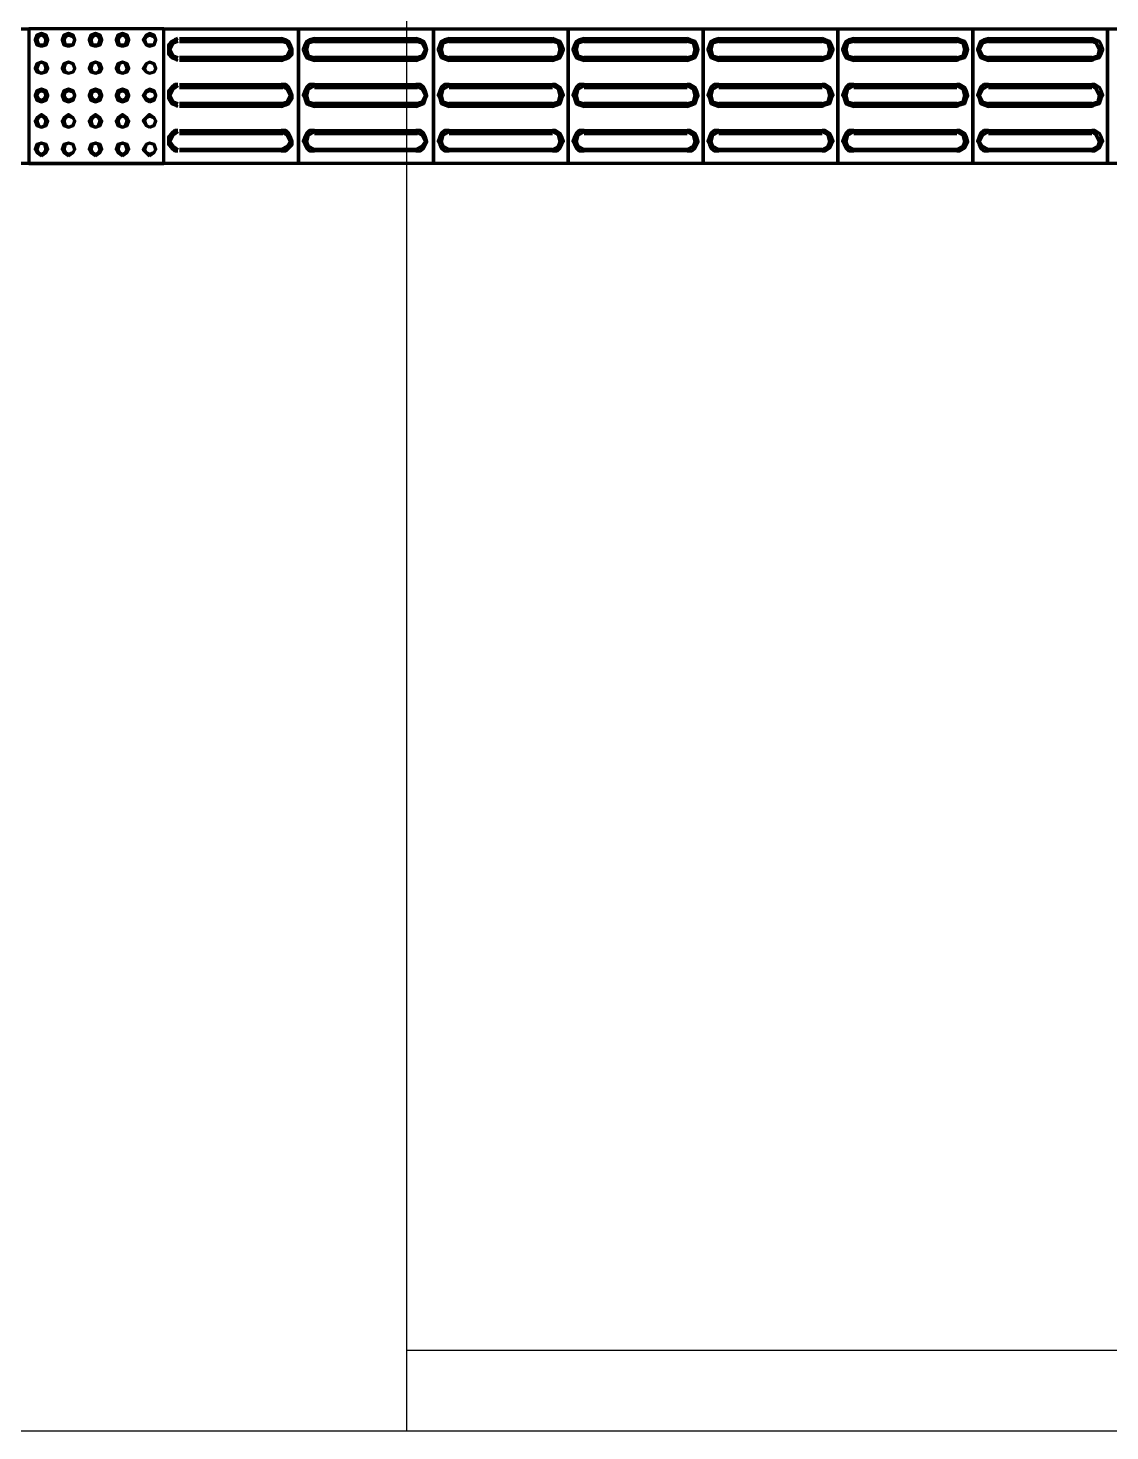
# Model space of a CAD drawing. Header units: millimetres. Extents: x 2273 to 2522, y 1034 to 1187.
# Drawn here: x 2292.842 to 2294.848, y 1102.912 to 1105.513 of the extents above; entities that cross this region are included whole.
import ezdxf

# ---------------------------------------------------------------- set-up
doc = ezdxf.new("R2010")
doc.units = ezdxf.units.MM
doc.layers.add('LAYER8', color=8, linetype='Continuous')
doc.layers.add('PAREDES', color=4, linetype='Continuous', lineweight=100)

# ---------------------------------------------------------------- blocks, each defined once
blk = doc.blocks.new('VBCX')
at = {"layer": 'PAREDES', "color": 160, "linetype": 'Continuous'}
for points in [[(80.1564, 141.8275), (79.9064, 141.8275), (79.9064, 142.0775), (80.1564, 142.0775), (80.1564, 141.8275)], [(80.6564, 141.8275), (80.4064, 141.8275), (80.4064, 142.0775), (80.6564, 142.0775), (80.6564, 141.8275)], [(80.9064, 141.8275), (80.6564, 141.8275), (80.6564, 142.0775), (80.9064, 142.0775), (80.9064, 141.8275)], [(81.1564, 141.8275), (80.9064, 141.8275), (80.9064, 142.0775), (81.1564, 142.0775), (81.1564, 141.8275)], [(81.4064, 141.8275), (81.1564, 141.8275), (81.1564, 142.0775), (81.4064, 142.0775), (81.4064, 141.8275)], [(81.6564, 141.8275), (81.4064, 141.8275), (81.4064, 142.0775), (81.6564, 142.0775), (81.6564, 141.8275)], [(81.9064, 141.8275), (81.6564, 141.8275), (81.6564, 142.0775), (81.9064, 142.0775), (81.9064, 141.8275)], [(82.1564, 141.8275), (81.9064, 141.8275), (81.9064, 142.0775), (82.1564, 142.0775), (82.1564, 141.8275)], [(82.4064, 141.8275), (82.1564, 141.8275), (82.1564, 142.0775), (82.4064, 142.0775), (82.4064, 141.8275)], [(80.4328, 142.0598), (80.427, 142.0569), (80.4211, 142.0539), (80.4152, 142.048), (80.4152, 142.0392), (80.4152, 142.0304), (80.4211, 142.0245), (80.427, 142.0216), (80.4328, 142.0186)], [(80.4328, 142.0539), (80.424, 142.051), (80.4181, 142.0392), (80.424, 142.0275), (80.4328, 142.0245)], [(80.4358, 142.0598), (80.627, 142.0598)], [(80.4358, 142.0539), (80.627, 142.0539)], [(80.624, 142.0186), (80.6328, 142.0216), (80.6387, 142.0245), (80.6446, 142.0304), (80.6446, 142.0392), (80.6417, 142.048), (80.6387, 142.0539), (80.6328, 142.0569), (80.624, 142.0598)], [(80.624, 142.0245), (80.6358, 142.0275), (80.6417, 142.0392), (80.6358, 142.051), (80.624, 142.0539)], [(80.6858, 142.0598), (80.677, 142.0569), (80.6711, 142.0539), (80.6681, 142.048), (80.6652, 142.0392), (80.6681, 142.0304), (80.6711, 142.0245), (80.677, 142.0216), (80.6858, 142.0186)], [(80.6858, 142.0539), (80.674, 142.051), (80.6711, 142.0392), (80.674, 142.0275), (80.6858, 142.0245)], [(80.6858, 142.0598), (80.877, 142.0598)], [(80.6858, 142.0539), (80.877, 142.0539)], [(80.874, 142.0186), (80.8828, 142.0216), (80.8887, 142.0245), (80.8917, 142.0304), (80.8946, 142.0392), (80.8917, 142.048), (80.8887, 142.0539), (80.8828, 142.0569), (80.874, 142.0598)], [(80.874, 142.0245), (80.8858, 142.0275), (80.8917, 142.0392), (80.8858, 142.051), (80.874, 142.0539)], [(80.9358, 142.0598), (80.927, 142.0569), (80.9211, 142.0539), (80.9181, 142.048), (80.9152, 142.0392), (80.9181, 142.0304), (80.9211, 142.0245), (80.927, 142.0216), (80.9358, 142.0186)], [(80.9358, 142.0539), (80.924, 142.051), (80.9211, 142.0392), (80.924, 142.0275), (80.9358, 142.0245)], [(80.9358, 142.0598), (81.127, 142.0598)], [(80.9358, 142.0539), (81.127, 142.0539)], [(81.127, 142.0186), (81.1358, 142.0216), (81.1417, 142.0245), (81.1446, 142.0304), (81.1475, 142.0392), (81.1446, 142.048), (81.1417, 142.0539), (81.1328, 142.0569), (81.127, 142.0598)], [(81.127, 142.0245), (81.1387, 142.0275), (81.1417, 142.0392), (81.1387, 142.051), (81.127, 142.0539)], [(81.1858, 142.0598), (81.177, 142.0569), (81.1711, 142.0539), (81.1681, 142.048), (81.1652, 142.0392), (81.1681, 142.0304), (81.1711, 142.0245), (81.177, 142.0216), (81.1858, 142.0186)], [(81.1858, 142.0539), (81.174, 142.051), (81.1711, 142.0392), (81.174, 142.0275), (81.1858, 142.0245)], [(81.1858, 142.0598), (81.377, 142.0598)], [(81.1858, 142.0539), (81.377, 142.0539)], [(81.377, 142.0186), (81.3858, 142.0216), (81.3917, 142.0245), (81.3946, 142.0304), (81.3975, 142.0392), (81.3946, 142.048), (81.3917, 142.0539), (81.3828, 142.0569), (81.377, 142.0598)], [(81.377, 142.0245), (81.3887, 142.0275), (81.3917, 142.0392), (81.3887, 142.051), (81.377, 142.0539)], [(81.4358, 142.0598), (81.427, 142.0569), (81.4211, 142.0539), (81.4181, 142.048), (81.4152, 142.0392), (81.4181, 142.0304), (81.4211, 142.0245), (81.427, 142.0216), (81.4358, 142.0186)], [(81.4358, 142.0539), (81.424, 142.051), (81.4211, 142.0392), (81.424, 142.0275), (81.4358, 142.0245)], [(81.4358, 142.0598), (81.627, 142.0598)], [(81.4358, 142.0539), (81.627, 142.0539)], [(81.627, 142.0186), (81.6328, 142.0216), (81.6417, 142.0245), (81.6446, 142.0304), (81.6475, 142.0392), (81.6446, 142.048), (81.6417, 142.0539), (81.6328, 142.0569), (81.627, 142.0598)], [(81.627, 142.0245), (81.6387, 142.0275), (81.6417, 142.0392), (81.6387, 142.051), (81.627, 142.0539)], [(81.6858, 142.0598), (81.677, 142.0569), (81.6711, 142.0539), (81.6681, 142.048), (81.6652, 142.0392), (81.6681, 142.0304), (81.6711, 142.0245), (81.677, 142.0216), (81.6858, 142.0186)], [(81.6858, 142.0539), (81.674, 142.051), (81.6711, 142.0392), (81.674, 142.0275), (81.6858, 142.0245)], [(81.6858, 142.0598), (81.877, 142.0598)], [(81.6858, 142.0539), (81.877, 142.0539)], [(81.877, 142.0186), (81.8828, 142.0216), (81.8917, 142.0245), (81.8946, 142.0304), (81.8975, 142.0392), (81.8946, 142.048), (81.8917, 142.0539), (81.8828, 142.0569), (81.877, 142.0598)], [(81.877, 142.0245), (81.8887, 142.0275), (81.8917, 142.0392), (81.8887, 142.051), (81.877, 142.0539)], [(81.9358, 142.0598), (81.927, 142.0569), (81.9211, 142.0539), (81.9181, 142.048), (81.9152, 142.0392), (81.9181, 142.0304), (81.9211, 142.0245), (81.927, 142.0216), (81.9358, 142.0186)], [(81.9358, 142.0539), (81.924, 142.051), (81.9181, 142.0392), (81.924, 142.0275), (81.9358, 142.0245)], [(81.9358, 142.0598), (82.127, 142.0598)], [(81.9358, 142.0539), (82.127, 142.0539)], [(82.127, 142.0186), (82.1328, 142.0216), (82.1417, 142.0245), (82.1446, 142.0304), (82.1475, 142.0392), (82.1446, 142.048), (82.1417, 142.0539), (82.1328, 142.0569), (82.127, 142.0598)], [(82.127, 142.0245), (82.1387, 142.0275), (82.1417, 142.0392), (82.1358, 142.051), (82.127, 142.0539)], [(80.627, 142.0245), (80.4358, 142.0245)], [(80.627, 142.0186), (80.4358, 142.0186)], [(80.877, 142.0245), (80.6858, 142.0245)], [(80.877, 142.0186), (80.6858, 142.0186)], [(81.127, 142.0245), (80.9358, 142.0245)], [(81.127, 142.0186), (80.9358, 142.0186)], [(81.377, 142.0245), (81.1858, 142.0245)], [(81.377, 142.0186), (81.1858, 142.0186)], [(81.627, 142.0245), (81.4358, 142.0245)], [(81.627, 142.0186), (81.4358, 142.0186)], [(81.877, 142.0245), (81.6858, 142.0245)], [(81.877, 142.0186), (81.6858, 142.0186)], [(82.127, 142.0245), (81.9358, 142.0245)], [(82.127, 142.0186), (81.9358, 142.0186)], [(80.4328, 141.9745), (80.427, 141.9745), (80.4211, 141.9686), (80.4152, 141.9627), (80.4152, 141.9539), (80.4152, 141.948), (80.4211, 141.9392), (80.427, 141.9363), (80.4328, 141.9333)], [(80.4328, 141.9716), (80.424, 141.9657), (80.4181, 141.9539), (80.424, 141.9422), (80.4328, 141.9392)], [(80.4358, 141.9745), (80.627, 141.9745)], [(80.4358, 141.9686), (80.627, 141.9686)], [(80.624, 141.9333), (80.6328, 141.9363), (80.6387, 141.9392), (80.6446, 141.948), (80.6446, 141.9539), (80.6417, 141.9627), (80.6387, 141.9686), (80.6328, 141.9745), (80.624, 141.9745)], [(80.624, 141.9392), (80.6358, 141.9422), (80.6417, 141.9539), (80.6358, 141.9657), (80.624, 141.9716)], [(80.6858, 141.9745), (80.677, 141.9745), (80.6711, 141.9686), (80.6681, 141.9627), (80.6652, 141.9539), (80.6681, 141.948), (80.6711, 141.9392), (80.677, 141.9363), (80.6858, 141.9333)], [(80.6858, 141.9716), (80.674, 141.9657), (80.6711, 141.9539), (80.674, 141.9422), (80.6858, 141.9392)], [(80.6858, 141.9745), (80.877, 141.9745)], [(80.6858, 141.9686), (80.877, 141.9686)], [(80.874, 141.9333), (80.8828, 141.9363), (80.8887, 141.9392), (80.8917, 141.948), (80.8946, 141.9539), (80.8917, 141.9627), (80.8887, 141.9686), (80.8828, 141.9745), (80.874, 141.9745)], [(80.874, 141.9392), (80.8858, 141.9422), (80.8917, 141.9539), (80.8858, 141.9657), (80.874, 141.9716)], [(80.9358, 141.9745), (80.927, 141.9745), (80.9211, 141.9686), (80.9181, 141.9627), (80.9152, 141.9539), (80.9181, 141.948), (80.9211, 141.9392), (80.927, 141.9363), (80.9358, 141.9333)], [(80.9358, 141.9716), (80.924, 141.9657), (80.9211, 141.9539), (80.924, 141.9422), (80.9358, 141.9392)], [(80.9358, 141.9745), (81.127, 141.9745)], [(80.9358, 141.9686), (81.127, 141.9686)], [(81.127, 141.9333), (81.1358, 141.9363), (81.1417, 141.9392), (81.1446, 141.948), (81.1475, 141.9539), (81.1446, 141.9627), (81.1417, 141.9686), (81.1328, 141.9745), (81.127, 141.9745)], [(81.127, 141.9392), (81.1387, 141.9422), (81.1417, 141.9539), (81.1387, 141.9657), (81.127, 141.9716)], [(81.1858, 141.9745), (81.177, 141.9745), (81.1711, 141.9686), (81.1681, 141.9627), (81.1652, 141.9539), (81.1681, 141.948), (81.1711, 141.9392), (81.177, 141.9363), (81.1858, 141.9333)], [(81.1858, 141.9716), (81.174, 141.9657), (81.1711, 141.9539), (81.174, 141.9422), (81.1858, 141.9392)], [(81.1858, 141.9745), (81.377, 141.9745)], [(81.1858, 141.9686), (81.377, 141.9686)], [(81.377, 141.9333), (81.3858, 141.9363), (81.3917, 141.9392), (81.3946, 141.948), (81.3975, 141.9539), (81.3946, 141.9627), (81.3917, 141.9686), (81.3828, 141.9745), (81.377, 141.9745)], [(81.377, 141.9392), (81.3887, 141.9422), (81.3917, 141.9539), (81.3887, 141.9657), (81.377, 141.9716)], [(81.4358, 141.9745), (81.427, 141.9745), (81.4211, 141.9686), (81.4181, 141.9627), (81.4152, 141.9539), (81.4181, 141.948), (81.4211, 141.9392), (81.427, 141.9363), (81.4358, 141.9333)], [(81.4358, 141.9716), (81.424, 141.9657), (81.4211, 141.9539), (81.424, 141.9422), (81.4358, 141.9392)], [(81.4358, 141.9745), (81.627, 141.9745)], [(81.4358, 141.9686), (81.627, 141.9686)], [(81.627, 141.9333), (81.6328, 141.9363), (81.6417, 141.9392), (81.6446, 141.948), (81.6475, 141.9539), (81.6446, 141.9627), (81.6417, 141.9686), (81.6328, 141.9745), (81.627, 141.9745)], [(81.627, 141.9392), (81.6387, 141.9422), (81.6417, 141.9539), (81.6387, 141.9657), (81.627, 141.9716)], [(81.6858, 141.9745), (81.677, 141.9745), (81.6711, 141.9686), (81.6681, 141.9627), (81.6652, 141.9539), (81.6681, 141.948), (81.6711, 141.9392), (81.677, 141.9363), (81.6858, 141.9333)], [(81.6858, 141.9716), (81.674, 141.9657), (81.6711, 141.9539), (81.674, 141.9422), (81.6858, 141.9392)], [(81.6858, 141.9745), (81.877, 141.9745)], [(81.6858, 141.9686), (81.877, 141.9686)], [(81.877, 141.9333), (81.8828, 141.9363), (81.8917, 141.9392), (81.8946, 141.948), (81.8975, 141.9539), (81.8946, 141.9627), (81.8917, 141.9686), (81.8828, 141.9745), (81.877, 141.9745)], [(81.877, 141.9392), (81.8887, 141.9422), (81.8917, 141.9539), (81.8887, 141.9657), (81.877, 141.9716)], [(81.9358, 141.9745), (81.927, 141.9745), (81.9211, 141.9686), (81.9181, 141.9627), (81.9152, 141.9539), (81.9181, 141.948), (81.9211, 141.9392), (81.927, 141.9363), (81.9358, 141.9333)], [(81.9358, 141.9716), (81.924, 141.9657), (81.9181, 141.9539), (81.924, 141.9422), (81.9358, 141.9392)], [(81.9358, 141.9745), (82.127, 141.9745)], [(81.9358, 141.9686), (82.127, 141.9686)], [(82.127, 141.9333), (82.1328, 141.9363), (82.1417, 141.9392), (82.1446, 141.948), (82.1475, 141.9539), (82.1446, 141.9627), (82.1417, 141.9686), (82.1328, 141.9745), (82.127, 141.9745)], [(82.127, 141.9392), (82.1387, 141.9422), (82.1417, 141.9539), (82.1358, 141.9657), (82.127, 141.9716)], [(80.627, 141.9392), (80.4358, 141.9392)], [(80.877, 141.9392), (80.6858, 141.9392)], [(81.127, 141.9392), (80.9358, 141.9392)], [(81.377, 141.9392), (81.1858, 141.9392)], [(81.627, 141.9392), (81.4358, 141.9392)], [(81.877, 141.9392), (81.6858, 141.9392)], [(82.127, 141.9392), (81.9358, 141.9392)], [(80.627, 141.9333), (80.4358, 141.9333)], [(80.877, 141.9333), (80.6858, 141.9333)], [(81.127, 141.9333), (80.9358, 141.9333)], [(81.377, 141.9333), (81.1858, 141.9333)], [(81.627, 141.9333), (81.4358, 141.9333)], [(81.877, 141.9333), (81.6858, 141.9333)], [(82.127, 141.9333), (81.9358, 141.9333)], [(80.4328, 141.8892), (80.427, 141.8892), (80.4211, 141.8833), (80.4152, 141.8775), (80.4152, 141.8686), (80.4152, 141.8627), (80.4211, 141.8569), (80.427, 141.851), (80.4328, 141.851)], [(80.4328, 141.8863), (80.424, 141.8804), (80.4181, 141.8686), (80.424, 141.8598), (80.4328, 141.8539)], [(80.4358, 141.8892), (80.627, 141.8892)], [(80.624, 141.851), (80.6328, 141.851), (80.6387, 141.8569), (80.6446, 141.8627), (80.6446, 141.8686), (80.6417, 141.8775), (80.6387, 141.8833), (80.6328, 141.8892), (80.624, 141.8892)], [(80.624, 141.8539), (80.6358, 141.8598), (80.6417, 141.8686), (80.6358, 141.8804), (80.624, 141.8863)], [(80.6858, 141.8892), (80.677, 141.8892), (80.6711, 141.8833), (80.6681, 141.8775), (80.6652, 141.8686), (80.6681, 141.8627), (80.6711, 141.8569), (80.677, 141.851), (80.6858, 141.851)], [(80.6858, 141.8863), (80.674, 141.8804), (80.6711, 141.8686), (80.674, 141.8598), (80.6858, 141.8539)], [(80.6858, 141.8892), (80.877, 141.8892)], [(80.874, 141.851), (80.8828, 141.851), (80.8887, 141.8569), (80.8917, 141.8627), (80.8946, 141.8686), (80.8917, 141.8775), (80.8887, 141.8833), (80.8828, 141.8892), (80.874, 141.8892)], [(80.874, 141.8539), (80.8858, 141.8598), (80.8917, 141.8686), (80.8858, 141.8804), (80.874, 141.8863)], [(80.9358, 141.8892), (80.927, 141.8892), (80.9211, 141.8833), (80.9181, 141.8775), (80.9152, 141.8686), (80.9181, 141.8627), (80.9211, 141.8569), (80.927, 141.851), (80.9358, 141.851)], [(80.9358, 141.8863), (80.924, 141.8804), (80.9211, 141.8686), (80.924, 141.8598), (80.9358, 141.8539)], [(80.9358, 141.8892), (81.127, 141.8892)], [(81.127, 141.851), (81.1358, 141.851), (81.1417, 141.8569), (81.1446, 141.8627), (81.1475, 141.8686), (81.1446, 141.8775), (81.1417, 141.8833), (81.1328, 141.8892), (81.127, 141.8892)], [(81.127, 141.8539), (81.1387, 141.8598), (81.1417, 141.8686), (81.1387, 141.8804), (81.127, 141.8863)], [(81.1858, 141.8892), (81.177, 141.8892), (81.1711, 141.8833), (81.1681, 141.8775), (81.1652, 141.8686), (81.1681, 141.8627), (81.1711, 141.8569), (81.177, 141.851), (81.1858, 141.851)], [(81.1858, 141.8863), (81.174, 141.8804), (81.1711, 141.8686), (81.174, 141.8598), (81.1858, 141.8539)], [(81.1858, 141.8892), (81.377, 141.8892)], [(81.377, 141.851), (81.3858, 141.851), (81.3917, 141.8569), (81.3946, 141.8627), (81.3975, 141.8686), (81.3946, 141.8775), (81.3917, 141.8833), (81.3828, 141.8892), (81.377, 141.8892)], [(81.377, 141.8539), (81.3887, 141.8598), (81.3917, 141.8686), (81.3887, 141.8804), (81.377, 141.8863)], [(81.4358, 141.8892), (81.427, 141.8892), (81.4211, 141.8833), (81.4181, 141.8775), (81.4152, 141.8686), (81.4181, 141.8627), (81.4211, 141.8569), (81.427, 141.851), (81.4358, 141.851)], [(81.4358, 141.8863), (81.424, 141.8804), (81.4211, 141.8686), (81.424, 141.8598), (81.4358, 141.8539)], [(81.4358, 141.8892), (81.627, 141.8892)], [(81.627, 141.851), (81.6328, 141.851), (81.6417, 141.8569), (81.6446, 141.8627), (81.6475, 141.8686), (81.6446, 141.8775), (81.6417, 141.8833), (81.6328, 141.8892), (81.627, 141.8892)], [(81.627, 141.8539), (81.6387, 141.8598), (81.6417, 141.8686), (81.6387, 141.8804), (81.627, 141.8863)], [(81.6858, 141.8892), (81.677, 141.8892), (81.6711, 141.8833), (81.6681, 141.8775), (81.6652, 141.8686), (81.6681, 141.8627), (81.6711, 141.8569), (81.677, 141.851), (81.6858, 141.851)], [(81.6858, 141.8863), (81.674, 141.8804), (81.6711, 141.8686), (81.674, 141.8598), (81.6858, 141.8539)], [(81.6858, 141.8892), (81.877, 141.8892)], [(81.877, 141.851), (81.8828, 141.851), (81.8917, 141.8569), (81.8946, 141.8627), (81.8975, 141.8686), (81.8946, 141.8775), (81.8917, 141.8833), (81.8828, 141.8892), (81.877, 141.8892)], [(81.877, 141.8539), (81.8887, 141.8598), (81.8917, 141.8686), (81.8887, 141.8804), (81.877, 141.8863)], [(81.9358, 141.8892), (81.927, 141.8892), (81.9211, 141.8833), (81.9181, 141.8775), (81.9152, 141.8686), (81.9181, 141.8627), (81.9211, 141.8569), (81.927, 141.851), (81.9358, 141.851)], [(81.9358, 141.8863), (81.924, 141.8804), (81.9181, 141.8686), (81.924, 141.8598), (81.9358, 141.8539)], [(81.9358, 141.8892), (82.127, 141.8892)], [(82.127, 141.851), (82.1328, 141.851), (82.1417, 141.8569), (82.1446, 141.8627), (82.1475, 141.8686), (82.1446, 141.8775), (82.1417, 141.8833), (82.1328, 141.8892), (82.127, 141.8892)], [(82.127, 141.8539), (82.1387, 141.8598), (82.1417, 141.8686), (82.1358, 141.8804), (82.127, 141.8863)], [(80.4358, 141.8833), (80.627, 141.8833)], [(80.6858, 141.8833), (80.877, 141.8833)], [(80.9358, 141.8833), (81.127, 141.8833)], [(81.1858, 141.8833), (81.377, 141.8833)], [(81.4358, 141.8833), (81.627, 141.8833)], [(81.6858, 141.8833), (81.877, 141.8833)], [(81.9358, 141.8833), (82.127, 141.8833)], [(80.627, 141.8539), (80.4358, 141.8539)], [(80.627, 141.851), (80.4358, 141.851)], [(80.877, 141.8539), (80.6858, 141.8539)], [(80.877, 141.851), (80.6858, 141.851)], [(81.127, 141.8539), (80.9358, 141.8539)], [(81.127, 141.851), (80.9358, 141.851)], [(81.377, 141.8539), (81.1858, 141.8539)], [(81.377, 141.851), (81.1858, 141.851)], [(81.627, 141.8539), (81.4358, 141.8539)], [(81.627, 141.851), (81.4358, 141.851)], [(81.877, 141.8539), (81.6858, 141.8539)], [(81.877, 141.851), (81.6858, 141.851)], [(82.127, 141.8539), (81.9358, 141.8539)], [(82.127, 141.851), (81.9358, 141.851)]]:
    blk.add_lwpolyline(points, dxfattribs=at)
at = {"layer": 'PAREDES', "color": 30, "linetype": 'Continuous'}
for points in [[(80.4064, 142.0775), (80.1564, 142.0775), (80.1564, 141.8275), (80.4064, 141.8275), (80.4064, 142.0775)], [(80.1799, 142.0451), (80.1887, 142.048), (80.1917, 142.0569), (80.1887, 142.0657), (80.1799, 142.0686), (80.1711, 142.0657), (80.1681, 142.0569), (80.1711, 142.048), (80.1799, 142.0451)], [(80.2299, 142.0451), (80.2387, 142.048), (80.2417, 142.0569), (80.2387, 142.0657), (80.2299, 142.0686), (80.2211, 142.0657), (80.2181, 142.0569), (80.2211, 142.048), (80.2299, 142.0451)], [(80.2799, 142.0451), (80.2887, 142.048), (80.2917, 142.0569), (80.2887, 142.0657), (80.2799, 142.0686), (80.2711, 142.0657), (80.2681, 142.0569), (80.2711, 142.048), (80.2799, 142.0451)], [(80.3299, 142.0451), (80.3387, 142.048), (80.3417, 142.0569), (80.3387, 142.0657), (80.3299, 142.0686), (80.3211, 142.0657), (80.3181, 142.0569), (80.3211, 142.048), (80.3299, 142.0451)], [(80.3799, 142.0451), (80.3887, 142.048), (80.3917, 142.0569), (80.3887, 142.0657), (80.3799, 142.0686), (80.374, 142.0657), (80.3681, 142.0569), (80.374, 142.048), (80.3799, 142.0451)], [(80.1799, 142.048), (80.1858, 142.048), (80.1887, 142.0569), (80.1858, 142.0627), (80.1799, 142.0657), (80.174, 142.0627), (80.1711, 142.0569), (80.174, 142.048), (80.1799, 142.048)], [(80.2299, 142.048), (80.2387, 142.048), (80.2417, 142.0569), (80.2387, 142.0627), (80.2299, 142.0657), (80.224, 142.0627), (80.2211, 142.0569), (80.224, 142.048), (80.2299, 142.048)], [(80.2799, 142.048), (80.2858, 142.048), (80.2887, 142.0569), (80.2858, 142.0627), (80.2799, 142.0657), (80.274, 142.0627), (80.2711, 142.0569), (80.274, 142.048), (80.2799, 142.048)], [(80.3299, 142.048), (80.3358, 142.048), (80.3387, 142.0569), (80.3358, 142.0627), (80.3299, 142.0657), (80.324, 142.0627), (80.3211, 142.0569), (80.324, 142.048), (80.3299, 142.048)], [(80.3799, 142.048), (80.3887, 142.048), (80.3917, 142.0569), (80.3887, 142.0627), (80.3799, 142.0657), (80.374, 142.0627), (80.3711, 142.0569), (80.374, 142.048), (80.3799, 142.048)], [(80.1799, 141.9951), (80.1887, 141.998), (80.1917, 142.0039), (80.1887, 142.0127), (80.1799, 142.0157), (80.1711, 142.0127), (80.1681, 142.0039), (80.1711, 141.998), (80.1799, 141.9951)], [(80.1799, 141.9951), (80.1858, 141.998), (80.1887, 142.0039), (80.1858, 142.0127), (80.1799, 142.0157), (80.174, 142.0127), (80.1711, 142.0039), (80.174, 141.998), (80.1799, 141.9951)], [(80.2299, 141.9951), (80.2387, 141.998), (80.2417, 142.0039), (80.2387, 142.0127), (80.2299, 142.0157), (80.2211, 142.0127), (80.2181, 142.0039), (80.2211, 141.998), (80.2299, 141.9951)], [(80.2299, 141.9951), (80.2387, 141.998), (80.2417, 142.0039), (80.2387, 142.0127), (80.2299, 142.0157), (80.224, 142.0127), (80.2211, 142.0039), (80.224, 141.998), (80.2299, 141.9951)], [(80.2799, 141.9951), (80.2887, 141.998), (80.2917, 142.0039), (80.2887, 142.0127), (80.2799, 142.0157), (80.2711, 142.0127), (80.2681, 142.0039), (80.2711, 141.998), (80.2799, 141.9951)], [(80.2799, 141.9951), (80.2858, 141.998), (80.2887, 142.0039), (80.2858, 142.0127), (80.2799, 142.0157), (80.274, 142.0127), (80.2711, 142.0039), (80.274, 141.998), (80.2799, 141.9951)], [(80.3299, 141.9951), (80.3387, 141.998), (80.3417, 142.0039), (80.3387, 142.0127), (80.3299, 142.0157), (80.3211, 142.0127), (80.3181, 142.0039), (80.3211, 141.998), (80.3299, 141.9951)], [(80.3299, 141.9951), (80.3358, 141.998), (80.3387, 142.0039), (80.3358, 142.0127), (80.3299, 142.0157), (80.324, 142.0127), (80.3211, 142.0039), (80.324, 141.998), (80.3299, 141.9951)], [(80.3799, 141.9951), (80.3887, 141.998), (80.3917, 142.0039), (80.3887, 142.0127), (80.3799, 142.0157), (80.374, 142.0127), (80.3681, 142.0039), (80.374, 141.998), (80.3799, 141.9951)], [(80.3799, 141.9951), (80.3887, 141.998), (80.3917, 142.0039), (80.3887, 142.0127), (80.3799, 142.0157), (80.374, 142.0127), (80.3711, 142.0039), (80.374, 141.998), (80.3799, 141.9951)], [(80.1799, 141.9422), (80.1887, 141.9451), (80.1917, 141.9539), (80.1887, 141.9627), (80.1799, 141.9657), (80.1711, 141.9627), (80.1681, 141.9539), (80.1711, 141.9451), (80.1799, 141.9422)], [(80.1799, 141.9451), (80.1858, 141.948), (80.1887, 141.9539), (80.1858, 141.9598), (80.1799, 141.9627), (80.174, 141.9598), (80.1711, 141.9539), (80.174, 141.948), (80.1799, 141.9451)], [(80.2299, 141.9422), (80.2387, 141.9451), (80.2417, 141.9539), (80.2387, 141.9627), (80.2299, 141.9657), (80.2211, 141.9627), (80.2181, 141.9539), (80.2211, 141.9451), (80.2299, 141.9422)], [(80.2299, 141.9451), (80.2387, 141.948), (80.2417, 141.9539), (80.2387, 141.9598), (80.2299, 141.9627), (80.224, 141.9598), (80.2211, 141.9539), (80.224, 141.948), (80.2299, 141.9451)], [(80.2799, 141.9422), (80.2887, 141.9451), (80.2917, 141.9539), (80.2887, 141.9627), (80.2799, 141.9657), (80.2711, 141.9627), (80.2681, 141.9539), (80.2711, 141.9451), (80.2799, 141.9422)], [(80.2799, 141.9451), (80.2858, 141.948), (80.2887, 141.9539), (80.2858, 141.9598), (80.2799, 141.9627), (80.274, 141.9598), (80.2711, 141.9539), (80.274, 141.948), (80.2799, 141.9451)], [(80.3299, 141.9422), (80.3387, 141.9451), (80.3417, 141.9539), (80.3387, 141.9627), (80.3299, 141.9657), (80.3211, 141.9627), (80.3181, 141.9539), (80.3211, 141.9451), (80.3299, 141.9422)], [(80.3299, 141.9451), (80.3358, 141.948), (80.3387, 141.9539), (80.3358, 141.9598), (80.3299, 141.9627), (80.324, 141.9598), (80.3211, 141.9539), (80.324, 141.948), (80.3299, 141.9451)], [(80.3799, 141.9422), (80.3887, 141.9451), (80.3917, 141.9539), (80.3887, 141.9627), (80.3799, 141.9657), (80.374, 141.9627), (80.3681, 141.9539), (80.374, 141.9451), (80.3799, 141.9422)], [(80.3799, 141.9451), (80.3887, 141.948), (80.3917, 141.9539), (80.3887, 141.9598), (80.3799, 141.9627), (80.374, 141.9598), (80.3711, 141.9539), (80.374, 141.948), (80.3799, 141.9451)], [(80.1799, 141.8951), (80.1887, 141.898), (80.1917, 141.9069), (80.1887, 141.9127), (80.1799, 141.9186), (80.1711, 141.9127), (80.1681, 141.9069), (80.1711, 141.898), (80.1799, 141.8951)], [(80.1799, 141.8951), (80.1858, 141.898), (80.1887, 141.9069), (80.1858, 141.9127), (80.1799, 141.9157), (80.174, 141.9127), (80.1711, 141.9069), (80.174, 141.898), (80.1799, 141.8951)], [(80.2299, 141.8951), (80.2387, 141.898), (80.2417, 141.9069), (80.2387, 141.9127), (80.2299, 141.9186), (80.2211, 141.9127), (80.2181, 141.9069), (80.2211, 141.898), (80.2299, 141.8951)], [(80.2299, 141.8951), (80.2387, 141.898), (80.2417, 141.9069), (80.2387, 141.9127), (80.2299, 141.9157), (80.224, 141.9127), (80.2211, 141.9069), (80.224, 141.898), (80.2299, 141.8951)], [(80.2799, 141.8951), (80.2887, 141.898), (80.2917, 141.9069), (80.2887, 141.9127), (80.2799, 141.9186), (80.2711, 141.9127), (80.2681, 141.9069), (80.2711, 141.898), (80.2799, 141.8951)], [(80.2799, 141.8951), (80.2858, 141.898), (80.2887, 141.9069), (80.2858, 141.9127), (80.2799, 141.9157), (80.274, 141.9127), (80.2711, 141.9069), (80.274, 141.898), (80.2799, 141.8951)], [(80.3299, 141.8951), (80.3387, 141.898), (80.3417, 141.9069), (80.3387, 141.9127), (80.3299, 141.9186), (80.3211, 141.9127), (80.3181, 141.9069), (80.3211, 141.898), (80.3299, 141.8951)], [(80.3299, 141.8951), (80.3358, 141.898), (80.3387, 141.9069), (80.3358, 141.9127), (80.3299, 141.9157), (80.324, 141.9127), (80.3211, 141.9069), (80.324, 141.898), (80.3299, 141.8951)], [(80.3799, 141.8951), (80.3887, 141.898), (80.3917, 141.9069), (80.3887, 141.9127), (80.3799, 141.9186), (80.374, 141.9127), (80.3681, 141.9069), (80.374, 141.898), (80.3799, 141.8951)], [(80.3799, 141.8951), (80.3887, 141.898), (80.3917, 141.9069), (80.3887, 141.9127), (80.3799, 141.9157), (80.374, 141.9127), (80.3711, 141.9069), (80.374, 141.898), (80.3799, 141.8951)], [(80.1799, 141.8422), (80.1887, 141.848), (80.1917, 141.8539), (80.1887, 141.8627), (80.1799, 141.8657), (80.1711, 141.8627), (80.1681, 141.8539), (80.1711, 141.848), (80.1799, 141.8422)], [(80.1799, 141.8451), (80.1858, 141.848), (80.1887, 141.8539), (80.1858, 141.8627), (80.1799, 141.8657), (80.174, 141.8627), (80.1711, 141.8539), (80.174, 141.848), (80.1799, 141.8451)], [(80.2299, 141.8422), (80.2387, 141.848), (80.2417, 141.8539), (80.2387, 141.8627), (80.2299, 141.8657), (80.2211, 141.8627), (80.2181, 141.8539), (80.2211, 141.848), (80.2299, 141.8422)], [(80.2299, 141.8451), (80.2387, 141.848), (80.2417, 141.8539), (80.2387, 141.8627), (80.2299, 141.8657), (80.224, 141.8627), (80.2211, 141.8539), (80.224, 141.848), (80.2299, 141.8451)], [(80.2799, 141.8422), (80.2887, 141.848), (80.2917, 141.8539), (80.2887, 141.8627), (80.2799, 141.8657), (80.2711, 141.8627), (80.2681, 141.8539), (80.2711, 141.848), (80.2799, 141.8422)], [(80.2799, 141.8451), (80.2858, 141.848), (80.2887, 141.8539), (80.2858, 141.8627), (80.2799, 141.8657), (80.274, 141.8627), (80.2711, 141.8539), (80.274, 141.848), (80.2799, 141.8451)], [(80.3299, 141.8422), (80.3387, 141.848), (80.3417, 141.8539), (80.3387, 141.8627), (80.3299, 141.8657), (80.3211, 141.8627), (80.3181, 141.8539), (80.3211, 141.848), (80.3299, 141.8422)], [(80.3299, 141.8451), (80.3358, 141.848), (80.3387, 141.8539), (80.3358, 141.8627), (80.3299, 141.8657), (80.324, 141.8627), (80.3211, 141.8539), (80.324, 141.848), (80.3299, 141.8451)], [(80.3799, 141.8422), (80.3887, 141.848), (80.3917, 141.8539), (80.3887, 141.8627), (80.3799, 141.8657), (80.374, 141.8627), (80.3681, 141.8539), (80.374, 141.848), (80.3799, 141.8422)], [(80.3799, 141.8451), (80.3887, 141.848), (80.3917, 141.8539), (80.3887, 141.8627), (80.3799, 141.8657), (80.374, 141.8627), (80.3711, 141.8539), (80.374, 141.848), (80.3799, 141.8451)], [(80.4064, 141.8275), (80.1564, 141.8275)]]:
    blk.add_lwpolyline(points, dxfattribs=at)
blk = doc.blocks.new('KJIUY')
at = {"color": 0, "linetype": 'ByBlock'}
blk.add_blockref('VBCX', (0, 0), dxfattribs=at)

msp = doc.modelspace()

# ---------------------------------------------------------------- linework, layer by layer
at = {"layer": 'LAYER8', "color": 0, "linetype": 'Continuous'}
for points in [[(2293.5431, 1105.9118), (2293.5431, 1103.0618)], [(2274.0813, 1105.5118), (2303.999, 1105.5118)], [(2274.0813, 1105.2618), (2303.999, 1105.2618)], [(2293.5431, 1103.0618), (2297.2461, 1103.0618)], [(2293.5431, 1103.0618), (2293.5431, 1102.9118)], [(2274.0813, 1102.9118), (2303.999, 1102.9118)]]:
    msp.add_lwpolyline(points, dxfattribs=at)

# ---------------------------------------------------------------- block references
at = {"layer": 'LAYER8', "color": 0, "linetype": 'ByBlock'}
msp.add_blockref('KJIUY', (2212.6867, 963.4344), dxfattribs=at)

doc.saveas('drawing.dxf')
